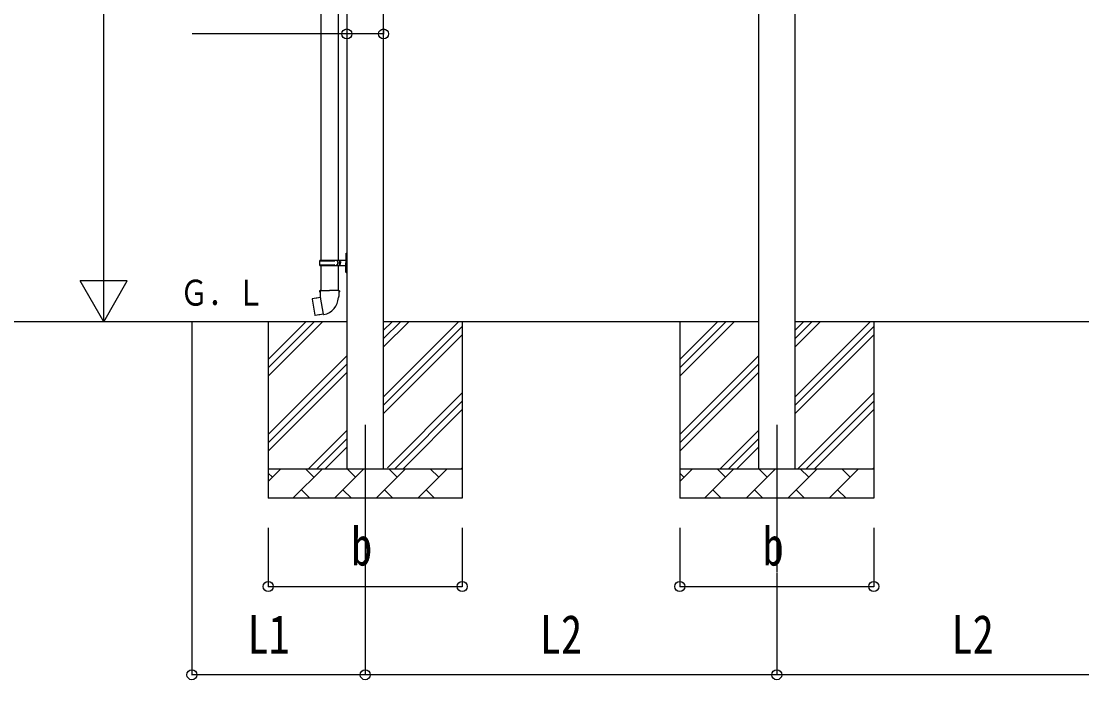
# Model space of a CAD drawing. Units: millimetres, scale not verified. Extents: x -16820 to 16820, y -11880 to 11880.
# Drawn here: x -5258 to -1650, y -4200 to -1962 of the extents above; entities that cross this region are included whole.
import ezdxf
from ezdxf.enums import TextEntityAlignment as Align

# ---------------------------------------------------------------- set-up
doc = ezdxf.new("R2010")
doc.units = ezdxf.units.MM
doc.header["$LTSCALE"] = 50
for name, color, linetype in [('0-0_0', 7, 'Continuous'), ('0-4_YKK_12', 2, 'Continuous'), ('0-5_YKK_13', 4, 'Continuous'), ('0-6_YKK_A1', 4, 'Continuous'), ('0-7_YKK_D', 6, 'Continuous')]:
    doc.layers.add(name, color=color, linetype=linetype)
doc.styles.add('ＭＳ ゴシック', font='')
doc.styles.get('ＭＳ ゴシック').set_extended_font_data('MS Gothic')

msp = doc.modelspace()

# ---------------------------------------------------------------- linework, layer by layer
at = {"layer": '0-4_YKK_12'}
for p, q in [((-4087.37, -3333.48), (-4087.37, -3833.48)), ((-2687.37, -3333.48), (-2687.37, -3833.48))]:
    msp.add_line(p, q, dxfattribs=at)
at = {"layer": '0-5_YKK_13'}
for p, q in [((-4238.87, -1897.74), (-4238.87, -2774.48)), ((-4178.87, -1897.74), (-4178.87, -2774.48)), ((-4242.87, -2776.48), (-4192.54, -2776.48)), ((-4241.87, -2774.48), (-4155.87, -2774.48)), ((-4241.87, -2774.48), (-4241.87, -2776.48)), ((-4182.87, -2774.48), (-4182.87, -2778.98)), ((-4174.87, -2774.48), (-4174.87, -2783.48)), ((-4153.87, -2751.48), (-4150.87, -2749.98)), ((-4153.87, -2751.48), (-4153.87, -2783.48)), ((-4150.87, -2749.98), (-4150.87, -2783.48)), ((-4150.87, -2749.98), (-4149.87, -2749.98)), ((-4149.87, -2749.98), (-4149.87, -2783.48)), ((-4242.87, -2790.48), (-4192.54, -2790.48)), ((-4241.87, -2792.48), (-4241.87, -2790.48)), ((-4241.87, -2792.48), (-4155.87, -2792.48)), ((-4238.87, -2792.48), (-4238.87, -2877.4)), ((-4182.87, -2778.98), (-4180.87, -2778.98)), ((-4182.87, -2792.48), (-4182.87, -2787.98)), ((-4182.87, -2787.98), (-4180.87, -2787.98)), ((-4180.87, -2778.98), (-4180.87, -2783.48)), ((-4180.87, -2787.98), (-4180.87, -2783.48)), ((-4178.87, -2792.48), (-4178.87, -2877.4)), ((-4174.87, -2778.98), (-4171.87, -2778.98)), ((-4174.87, -2792.48), (-4174.87, -2783.48)), ((-4174.87, -2787.98), (-4171.87, -2787.98)), ((-4171.87, -2778.98), (-4171.87, -2783.48)), ((-4171.87, -2787.98), (-4171.87, -2783.48)), ((-4153.87, -2815.48), (-4153.87, -2783.48)), ((-4150.87, -2816.98), (-4150.87, -2783.48)), ((-4149.87, -2816.98), (-4149.87, -2783.48)), ((-4153.87, -2815.48), (-4150.87, -2816.98)), ((-4150.87, -2816.98), (-4149.87, -2816.98)), ((-4240.72, -2877.4), (-4242.87, -2878.19)), ((-4242.87, -2878.19), (-4242.87, -2881.8)), ((-4242.87, -2881.8), (-4240.63, -2882.62)), ((-4240.72, -2877.4), (-4208.87, -2877.4)), ((-4240.72, -2877.4), (-4240.63, -2882.62)), ((-4240.63, -2882.62), (-4240.37, -2897.4)), ((-4177.02, -2877.4), (-4208.87, -2877.4)), ((-4174.87, -2881.8), (-4177.11, -2882.62)), ((-4177.02, -2877.4), (-4174.87, -2878.19)), ((-4174.87, -2878.19), (-4174.87, -2881.8)), ((-4267.33, -2905.86), (-4268.14, -2907.03)), ((-4268.14, -2907.03), (-4258.52, -2961.58)), ((-4239.46, -2900.61), (-4267.33, -2905.86)), ((-4254.59, -2903.25), (-4254.8, -2903.5)), ((-4240.37, -2897.4), (-4239.02, -2899.4)), ((-4229.11, -2957.9), (-4239.24, -2900.43)), ((-4239.22, -2899.61), (-4239.22, -2900.31)), ((-4239.02, -2899.4), (-4239.05, -2899.41)), ((-4178.68, -2899.35), (-4178.76, -2901.51)), ((-4177.37, -2897.4), (-4178.68, -2899.35)), ((-4228.81, -2958.67), (-4229.05, -2958)), ((-4244.5, -2960.5), (-4244.78, -2960.34))]:
    msp.add_line(p, q, dxfattribs=at)
for points in [[(-4177.02, -2877.4), (-4177.11, -2882.62), (-4177.37, -2897.4)], [(-4252.34, -2903.03), (-4252.62, -2902.88), (-4254.59, -2903.25)], [(-4229.38, -2957.81), (-4257.36, -2962.41), (-4258.52, -2961.58)], [(-4242.31, -2959.93), (-4242.52, -2960.17), (-4244.5, -2960.5)]]:
    msp.add_lwpolyline(points, dxfattribs=at)
for centre, radius, start, end in [((-4194.12, -2783.48), 49.25, 171.82876, 180.00002), ((-4192.54, -2774.48), 2, 270, 359.99998), ((-4155.87, -2772.48), 2, 270, 359.99998), ((-4194.12, -2783.48), 49.25, 180.00002, 188.17127), ((-4192.54, -2792.48), 2, 0.00005, 90.00004), ((-4155.87, -2794.48), 2, 0.00005, 90.00004), ((-4239.52, -2900.31), 0.3, 280.66842, 0), ((-4239.02, -2899.61), 0.2, 100, 180), ((-4239.02, -2899.4), 60.3, 279.96938, 358), ((-4229.33, -2958.11), 0.3, 20, 99.33158), ((-4228.62, -2958.6), 0.2, 200, 279.96938)]:
    msp.add_arc(centre, radius, start, end, dxfattribs=at)
at = {"layer": '0-6_YKK_A1'}
for p, q in [((-2749.87, -466.1), (-2749.87, -3483.48)), ((-2624.87, -3483.48), (-2624.87, -466.1)), ((-4149.87, -512.72), (-4149.87, -3483.48)), ((-4024.87, -3483.48), (-4024.87, -512.72)), ((-4149.87, -2983.48), (-5046.98, -2983.48)), ((-4417.37, -2983.48), (-4417.37, -3583.48)), ((-4417.37, -3168.53), (-4232.32, -2983.48)), ((-4417.37, -3140.24), (-4260.61, -2983.48)), ((-4417.37, -3111.96), (-4288.89, -2983.48)), ((-2749.87, -2983.48), (-4024.87, -2983.48)), ((-4024.87, -3238.58), (-3769.77, -2983.48)), ((-4024.87, -3040.59), (-3967.76, -2983.48)), ((-4024.87, -3012.3), (-3996.05, -2983.48)), ((-4024.87, -3068.87), (-3939.48, -2983.48)), ((-3757.37, -2983.48), (-3757.37, -3583.48)), ((-3017.37, -2983.48), (-3017.37, -3583.48)), ((-3017.37, -3168.53), (-2832.32, -2983.48)), ((-3017.37, -3140.24), (-2860.61, -2983.48)), ((-3017.37, -3111.96), (-2888.89, -2983.48)), ((-1349.87, -2983.48), (-2624.87, -2983.48)), ((-2624.87, -3238.58), (-2369.77, -2983.48)), ((-2624.87, -3040.59), (-2567.76, -2983.48)), ((-2624.87, -3012.3), (-2596.05, -2983.48)), ((-2624.87, -3068.87), (-2539.48, -2983.48)), ((-2357.37, -2983.48), (-2357.37, -3583.48)), ((-4024.87, -3266.86), (-3757.37, -2999.36)), ((-4024.87, -3295.15), (-3757.37, -3027.65)), ((-2624.87, -3266.86), (-2357.37, -2999.36)), ((-2624.87, -3295.15), (-2357.37, -3027.65)), ((-4417.37, -3366.52), (-4149.87, -3099.02)), ((-3017.37, -3366.52), (-2749.87, -3099.02)), ((-4417.37, -3394.8), (-4149.87, -3127.3)), ((-3017.37, -3394.8), (-2749.87, -3127.3)), ((-4417.37, -3423.09), (-4149.87, -3155.59)), ((-3017.37, -3423.09), (-2749.87, -3155.59)), ((-4011.27, -3479.53), (-3757.37, -3225.64)), ((-2615.21, -3483.48), (-2357.37, -3225.64)), ((-3986.93, -3483.48), (-3757.37, -3253.92)), ((-3958.65, -3483.48), (-3757.37, -3282.2)), ((-2586.93, -3483.48), (-2357.37, -3253.92)), ((-2558.65, -3483.48), (-2357.37, -3282.2)), ((-4279.77, -3483.48), (-4149.87, -3353.58)), ((-2879.77, -3483.48), (-2749.87, -3353.58)), ((-4251.49, -3483.48), (-4149.87, -3381.86)), ((-2851.49, -3483.48), (-2749.87, -3381.86)), ((-4223.2, -3483.48), (-4149.87, -3410.15)), ((-2823.2, -3483.48), (-2749.87, -3410.15)), ((-4417.37, -3483.48), (-3757.37, -3483.48)), ((-4417.37, -3526.37), (-4374.48, -3483.48)), ((-4403.03, -3512.03), (-4417.37, -3497.69)), ((-4333.06, -3583.48), (-4233.06, -3483.48)), ((-4261.61, -3512.03), (-4290.16, -3483.48)), ((-4191.64, -3583.48), (-4091.64, -3483.48)), ((-4120.19, -3512.03), (-4148.74, -3483.48)), ((-4050.21, -3583.48), (-3950.21, -3483.48)), ((-3978.77, -3512.03), (-4007.32, -3483.48)), ((-3908.79, -3583.48), (-3808.79, -3483.48)), ((-3837.35, -3512.03), (-3865.9, -3483.48)), ((-3760.66, -3483.48), (-3757.37, -3480.19)), ((-3017.37, -3483.48), (-2357.37, -3483.48)), ((-3017.37, -3526.37), (-2974.48, -3483.48)), ((-3003.03, -3512.03), (-3017.37, -3497.69)), ((-2933.06, -3583.48), (-2833.06, -3483.48)), ((-2861.61, -3512.03), (-2890.16, -3483.48)), ((-2791.64, -3583.48), (-2691.64, -3483.48)), ((-2720.19, -3512.03), (-2748.74, -3483.48)), ((-2650.21, -3583.48), (-2550.21, -3483.48)), ((-2578.77, -3512.03), (-2607.32, -3483.48)), ((-2508.79, -3583.48), (-2408.79, -3483.48)), ((-2437.35, -3512.03), (-2465.9, -3483.48)), ((-2360.66, -3483.48), (-2357.37, -3480.19)), ((-4304.5, -3554.92), (-4275.95, -3583.48)), ((-4163.08, -3554.92), (-4134.53, -3583.48)), ((-4021.66, -3554.92), (-3993.11, -3583.48)), ((-3880.24, -3554.92), (-3851.69, -3583.48)), ((-2904.5, -3554.92), (-2875.95, -3583.48)), ((-2763.08, -3554.92), (-2734.53, -3583.48)), ((-2621.66, -3554.92), (-2593.11, -3583.48)), ((-2480.24, -3554.92), (-2451.69, -3583.48)), ((-3757.37, -3583.48), (-4417.37, -3583.48)), ((-2357.37, -3583.48), (-3017.37, -3583.48))]:
    msp.add_line(p, q, dxfattribs=at)
at = {"layer": '0-7_YKK_D'}
for p, q in [((-4976.88, -2823.48), (-4976.88, -843.48)), ((-4149.87, -1988.95), (-4149.87, -2006.21)), ((-4024.87, -1988.95), (-4024.87, -2006.21)), ((-4976.88, -2983.48), (-4976.88, -2706.35)), ((-4976.88, -2983.48), (-5056.88, -2844.91)), ((-4896.88, -2844.91), (-5056.88, -2844.91)), ((-4976.88, -2983.48), (-4896.88, -2844.91)), ((-5047.98, -2983.48), (-5527.88, -2983.48)), ((-4797.98, -2983.48), (-4977.88, -2983.48)), ((-4676.88, -2984.48), (-4676.88, -4184.48)), ((-4417.37, -3683.48), (-4417.37, -3884.48)), ((-3757.37, -3683.48), (-3757.37, -3884.48)), ((-3017.37, -3683.48), (-3017.37, -3884.48)), ((-2357.37, -3683.48), (-2357.37, -3884.48)), ((-4087.37, -3834.48), (-4087.37, -4184.48)), ((-4087.37, -3834.48), (-4087.37, -4184.48)), ((-2687.37, -3835.48), (-2687.37, -4184.48)), ((-2687.37, -3835.48), (-2687.37, -4184.48)), ((-4417.37, -3883.48), (-3757.37, -3883.48)), ((-3017.37, -3883.48), (-2357.37, -3883.48)), ((-4087.37, -4183.48), (-4676.88, -4183.48)), ((-2687.37, -4183.48), (-4087.37, -4183.48)), ((-1287.37, -4183.48), (-2687.37, -4183.48))]:
    msp.add_line(p, q, dxfattribs=at)
msp.add_lwpolyline([(-4024.87, -2005.21), (-4149.87, -2005.21), (-4676.27, -2005.21)], dxfattribs=at)
for centre in [(-4149.87, -2005.21), (-4024.87, -2005.21), (-4417.37, -3883.48), (-3757.37, -3883.48), (-3017.37, -3883.48), (-2357.37, -3883.48), (-4676.88, -4183.48), (-4087.37, -4183.48), (-4087.37, -4183.48), (-2687.37, -4183.48), (-2687.37, -4183.48)]:
    msp.add_circle(centre, 17, dxfattribs=at)

# ---------------------------------------------------------------- texts
at = {"layer": '0-0_0', "style": 'ＭＳ ゴシック', "width": 0.8}
msp.add_text('Ｇ．Ｌ', height=87.98, dxfattribs=at).set_placement((-4717.41, -2955.03), align=Align.BOTTOM_LEFT)
at = {"layer": '0-7_YKK_D', "style": 'ＭＳ ゴシック', "width": 0.8}
for s, p in [('b', (-4135.37, -3851.48)), ('b', (-2735.37, -3851.48)), ('L1', (-4487.73, -4151.48)), ('L2', (-3492.97, -4151.48)), ('L2', (-2092.97, -4151.48))]:
    msp.add_text(s, height=132, dxfattribs=at).set_placement(p, align=Align.BOTTOM_LEFT)

doc.saveas('drawing.dxf')
